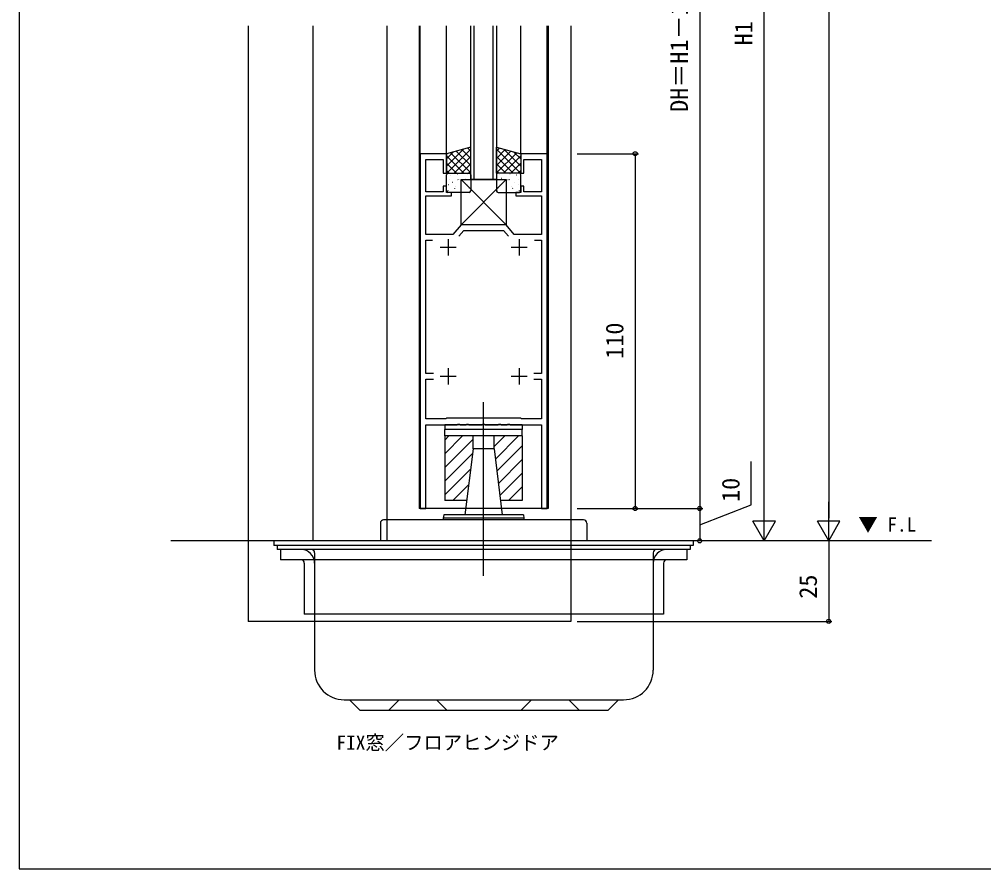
# Model space of a CAD drawing. Units: millimetres, scale not verified. Extents: x -437 to 438, y -344 to 341.
# Drawn here: x -436.7 to -137.6, y -343.7 to -80.3 of the extents above; entities that cross this region are included whole.
import ezdxf
from ezdxf.enums import TextEntityAlignment as Align

# ---------------------------------------------------------------- set-up
doc = ezdxf.new("R2010")
doc.units = ezdxf.units.MM
doc.header["$LTSCALE"] = 2
for name, color, linetype in [('0-1_USER1', 3, 'Continuous'), ('0-2_YKK_11', 7, 'Continuous'), ('0-3_YKK_12', 2, 'Continuous'), ('0-4_YKK_13', 4, 'Continuous'), ('0-6_YKK_D', 6, 'Continuous'), ('0-7_YKK_ZWAK', 7, 'Continuous')]:
    doc.layers.add(name, color=color, linetype=linetype)
doc.styles.add('ＭＳ ゴシック', font='')
doc.styles.get('ＭＳ ゴシック').set_extended_font_data('MS Gothic')

msp = doc.modelspace()

# ---------------------------------------------------------------- linework, layer by layer
at = {"layer": '0-2_YKK_11'}
for p, q in [((-303.716, -148.536), (-303.716, -153.536)), ((-281.716, -148.536), (-281.716, -153.536)), ((-306.216, -151.036), (-301.216, -151.036)), ((-284.216, -151.036), (-279.216, -151.036)), ((-306.216, -191.036), (-301.216, -191.036)), ((-303.716, -188.536), (-303.716, -193.536)), ((-284.216, -191.036), (-279.216, -191.036)), ((-281.716, -188.536), (-281.716, -193.536))]:
    msp.add_line(p, q, dxfattribs=at)
for points in [[(-312.416, -122.036), (-312.416, -232.036), (-310.616, -232.036), (-310.616, -206.036), (-300.924, -206.036), (-300.741, -205.916), (-300.191, -205.916), (-300.007, -206.036), (-298.174, -206.036), (-297.991, -205.916), (-297.441, -205.916), (-297.257, -206.036), (-293.174, -206.036), (-292.991, -205.916), (-292.441, -205.916), (-292.257, -206.036), (-288.174, -206.036), (-287.991, -205.916), (-287.441, -205.916), (-287.257, -206.036), (-285.424, -206.036), (-285.241, -205.916), (-284.691, -205.916), (-284.507, -206.036), (-274.816, -206.036), (-274.816, -232.036), (-273.016, -232.036), (-273.016, -122.036), (-281.216, -122.036), (-281.216, -128.036), (-280.216, -128.036), (-280.216, -123.836), (-274.816, -123.836), (-274.816, -133.836), (-280.216, -133.836), (-280.216, -132.036), (-281.216, -132.036), (-281.216, -134.036), (-282.716, -134.036), (-282.716, -135.036)], [(-282.716, -135.036), (-274.816, -135.036), (-274.816, -147.036), (-283.198, -147.036), (-285.716, -144.036), (-299.716, -144.036), (-302.233, -147.036), (-310.616, -147.036), (-310.616, -135.036), (-302.716, -135.036), (-302.716, -134.036), (-304.216, -134.036), (-304.216, -132.036), (-305.216, -132.036), (-305.216, -133.836), (-310.616, -133.836), (-310.616, -123.836), (-305.216, -123.836), (-305.216, -128.036), (-304.216, -128.036), (-304.216, -122.036), (-312.416, -122.036)], [(-300.378, -147.625), (-298.876, -145.836), (-286.555, -145.836), (-285.053, -147.625)], [(-308.286, -190.136), (-310.616, -190.136), (-310.616, -148.836), (-308.518, -148.836)], [(-276.913, -148.836), (-274.816, -148.836), (-274.816, -190.136), (-277.145, -190.136)], [(-277.145, -191.936), (-274.816, -191.936), (-274.816, -204.236), (-281.016, -204.236), (-281.216, -204.036), (-304.216, -204.036), (-304.416, -204.236), (-310.616, -204.236), (-310.616, -191.936), (-308.286, -191.936)]]:
    msp.add_lwpolyline(points, dxfattribs=at)
at = {"layer": '0-3_YKK_12'}
for p, q in [((-365.716, -82.368), (-365.716, -242.036)), ((-345.716, -82.368), (-345.716, -242.036)), ((-322.716, -82.368), (-322.716, -242.036)), ((-312.716, -82.368), (-312.716, -232.036)), ((-312.415, -122.036), (-312.415, -82.368)), ((-304.215, -122.036), (-304.215, -82.368)), ((-296.715, -130.036), (-296.715, -82.368)), ((-295.715, -82.368), (-295.715, -130.036)), ((-289.715, -130.036), (-289.715, -82.368)), ((-288.715, -82.368), (-288.715, -130.036)), ((-281.215, -122.036), (-281.215, -82.368)), ((-272.965, -122.036), (-272.965, -82.368)), ((-272.716, -82.368), (-272.716, -232.036)), ((-265.716, -82.368), (-265.716, -242.036)), ((-288.715, -130.036), (-296.715, -130.036)), ((-272.716, -232.036), (-312.716, -232.036)), ((-153.791, -242.036), (-389.716, -242.036)), ((-365.716, -242.036), (-365.716, -267.036)), ((-265.716, -242.036), (-265.716, -267.036)), ((-265.716, -267.036), (-365.716, -267.036))]:
    msp.add_line(p, q, dxfattribs=at)
at = {"layer": '0-4_YKK_13'}
for p, q in [((-298.96, -120.635), (-304.215, -125.889)), ((-302.022, -121.451), (-304.215, -123.644)), ((-296.715, -120.634), (-304.117, -128.036)), ((-302.968, -121.703), (-296.715, -127.957)), ((-301.195, -121.231), (-296.715, -125.711)), ((-299.423, -120.758), (-296.715, -123.466)), ((-297.651, -120.286), (-296.715, -121.221)), ((-287.78, -120.286), (-288.716, -121.221)), ((-288.716, -120.634), (-281.314, -128.036)), ((-286.007, -120.758), (-288.716, -123.466)), ((-284.235, -121.231), (-288.716, -125.711)), ((-282.463, -121.703), (-288.716, -127.957)), ((-286.47, -120.635), (-281.216, -125.889)), ((-283.408, -121.451), (-281.216, -123.644)), ((-304.215, -122.702), (-298.88, -128.036)), ((-304.215, -124.947), (-301.125, -128.036)), ((-296.715, -122.879), (-301.871, -128.036)), ((-296.715, -125.124), (-299.626, -128.036)), ((-288.716, -122.879), (-283.559, -128.036)), ((-288.716, -125.124), (-285.804, -128.036)), ((-281.216, -122.702), (-286.55, -128.036)), ((-281.216, -124.947), (-284.305, -128.036)), ((-304.215, -127.192), (-303.37, -128.036)), ((-304.215, -133.536), (-304.215, -128.536)), ((-303.715, -128.036), (-297.215, -128.036)), ((-301.588, -128.131), (-301.581, -128.138)), ((-300.904, -128.224), (-300.86, -128.248)), ((-297.593, -128.576), (-297.587, -128.584)), ((-296.715, -127.369), (-297.381, -128.036)), ((-296.715, -128.536), (-296.715, -133.536)), ((-288.716, -127.369), (-288.049, -128.036)), ((-288.716, -128.536), (-288.716, -133.536)), ((-281.716, -128.036), (-288.216, -128.036)), ((-287.837, -128.576), (-287.844, -128.584)), ((-284.527, -128.224), (-284.571, -128.248)), ((-283.843, -128.131), (-283.849, -128.138)), ((-281.216, -127.192), (-282.06, -128.036)), ((-281.216, -133.536), (-281.216, -128.536)), ((-303.579, -131.528), (-303.532, -131.616)), ((-303.407, -130.113), (-303.4, -130.121)), ((-302.98, -128.657), (-302.936, -128.681)), ((-302.337, -130.848), (-302.293, -130.872)), ((-300.689, -130.003), (-300.642, -130.091)), ((-300.312, -130.114), (-300.268, -130.138)), ((-285.715, -130.036), (-299.715, -144.036)), ((-285.715, -144.036), (-299.715, -130.036)), ((-299.646, -130.298), (-299.639, -130.306)), ((-298.236, -129.682), (-298.192, -129.706)), ((-297.644, -131.572), (-297.6, -131.596)), ((-287.786, -131.572), (-287.83, -131.596)), ((-287.195, -129.682), (-287.238, -129.706)), ((-285.784, -130.298), (-285.791, -130.306)), ((-285.118, -130.114), (-285.162, -130.138)), ((-284.741, -130.003), (-284.788, -130.091)), ((-283.093, -130.848), (-283.137, -130.872)), ((-282.45, -128.657), (-282.494, -128.681)), ((-282.023, -130.113), (-282.03, -130.121)), ((-281.852, -131.528), (-281.899, -131.616)), ((-303.771, -133.472), (-303.727, -133.496)), ((-297.215, -134.036), (-303.715, -134.036)), ((-301.746, -132.738), (-301.702, -132.762)), ((-301.432, -132.318), (-301.425, -132.326)), ((-299.669, -132.306), (-299.625, -132.33)), ((-297.438, -132.764), (-297.431, -132.771)), ((-297.001, -133.763), (-296.957, -133.787)), ((-288.429, -133.763), (-288.473, -133.787)), ((-288.216, -134.036), (-281.716, -134.036)), ((-287.993, -132.764), (-287.999, -132.771)), ((-285.761, -132.306), (-285.805, -132.33)), ((-283.998, -132.318), (-284.005, -132.326)), ((-283.685, -132.738), (-283.728, -132.762)), ((-281.66, -133.472), (-281.704, -133.496)), ((-292.719, -252.936), (-292.719, -199.036)), ((-304.719, -206.036), (-304.719, -207.536)), ((-280.719, -206.036), (-304.719, -206.036)), ((-280.719, -206.036), (-280.719, -207.536)), ((-280.719, -207.536), (-304.719, -207.536)), ((-304.719, -209.536), (-304.719, -207.536)), ((-280.719, -209.536), (-280.719, -207.536)), ((-304.719, -209.536), (-304.719, -229.536)), ((-280.719, -209.536), (-304.719, -209.536)), ((-280.719, -209.536), (-304.719, -209.536)), ((-304.719, -215.037), (-299.218, -209.536)), ((-304.719, -210.794), (-303.461, -209.536)), ((-304.719, -219.28), (-295.969, -210.53)), ((-295.969, -213.536), (-295.969, -209.536)), ((-289.469, -213.536), (-289.469, -209.536)), ((-289.469, -212.83), (-286.175, -209.536)), ((-289.08, -216.683), (-281.933, -209.536)), ((-280.719, -209.536), (-280.719, -229.536)), ((-304.719, -223.522), (-296.144, -214.947)), ((-295.969, -213.536), (-298.504, -234.036)), ((-289.469, -213.536), (-295.969, -213.536)), ((-289.469, -213.536), (-286.934, -234.036)), ((-288.613, -220.459), (-280.719, -212.565)), ((-288.146, -224.235), (-280.719, -216.808)), ((-304.719, -227.765), (-296.742, -219.788)), ((-287.679, -228.011), (-280.719, -221.051)), ((-302.248, -229.536), (-297.341, -224.629)), ((-284.962, -229.536), (-280.719, -225.293)), ((-297.948, -229.536), (-304.719, -229.536)), ((-280.719, -229.536), (-287.491, -229.536)), ((-261.719, -235.536), (-323.719, -235.536)), ((-305.069, -234.036), (-305.219, -235.036)), ((-280.219, -235.036), (-305.219, -235.036)), ((-305.219, -235.036), (-305.219, -235.536)), ((-280.369, -234.036), (-305.069, -234.036)), ((-280.369, -234.036), (-280.219, -235.036)), ((-280.219, -235.036), (-280.219, -235.536)), ((-324.719, -236.536), (-324.719, -242.036)), ((-260.719, -236.536), (-260.719, -242.036)), ((-227.719, -242.036), (-357.719, -242.036)), ((-357.719, -242.036), (-357.719, -243.536)), ((-227.719, -242.036), (-227.719, -243.536)), ((-227.719, -243.536), (-357.719, -243.536)), ((-356.719, -243.536), (-356.719, -244.736)), ((-228.719, -244.736), (-356.719, -244.736)), ((-355.719, -244.736), (-355.719, -247.936)), ((-229.719, -244.736), (-229.719, -247.936)), ((-228.719, -243.536), (-228.719, -244.736)), ((-229.719, -247.936), (-355.719, -247.936)), ((-345.119, -245.736), (-345.119, -282.136)), ((-240.119, -245.736), (-240.119, -282.136)), ((-348.319, -248.936), (-348.319, -264.736)), ((-236.919, -248.936), (-236.919, -264.736)), ((-236.919, -264.736), (-348.319, -264.736)), ((-335.919, -291.336), (-249.319, -291.336)), ((-331.119, -294.536), (-334.319, -291.336)), ((-322.119, -294.536), (-318.919, -291.336)), ((-304.119, -294.536), (-307.319, -291.336)), ((-281.119, -294.536), (-277.919, -291.336)), ((-263.119, -294.536), (-266.319, -291.336)), ((-254.119, -294.536), (-250.919, -291.336)), ((-331.119, -294.536), (-254.119, -294.536))]:
    msp.add_line(p, q, dxfattribs=at)
for points in [[(-296.715, -120.036), (-304.215, -122.036), (-304.215, -128.036), (-296.715, -128.036)], [(-288.716, -120.036), (-281.216, -122.036), (-281.216, -128.036), (-288.716, -128.036)], [(-285.715, -130.036), (-285.715, -144.036), (-299.715, -144.036), (-299.715, -130.036)]]:
    msp.add_lwpolyline(points, close=True, dxfattribs=at)
for centre, radius, start, end in [((-303.715, -128.536), 0.5, 90, 180), ((-297.215, -128.536), 0.5, 0, 90), ((-288.216, -128.536), 0.5, 90, 180), ((-281.716, -128.536), 0.5, 0, 90), ((-303.715, -133.536), 0.5, 180, 270), ((-297.215, -133.536), 0.5, 270, 0), ((-288.216, -133.536), 0.5, 180, 270), ((-281.716, -133.536), 0.5, 270, 0), ((-323.719, -236.536), 1, 89.99998, 180.00001), ((-261.719, -236.536), 1, 359.99999, 89.99997), ((-349.319, -248.936), 4.2, 0, 90), ((-346.119, -245.736), 1, 0, 90), ((-239.119, -245.736), 1, 90, 180), ((-235.919, -248.936), 4.2, 90, 180), ((-349.319, -248.936), 1, 0, 90), ((-235.919, -248.936), 1, 90, 180), ((-335.919, -282.136), 9.2, 180, 270), ((-249.319, -282.136), 9.2, 270, 0)]:
    msp.add_arc(centre, radius, start, end, dxfattribs=at)
at = {"layer": '0-6_YKK_D'}
for p, q in [((-185.716, 199.3), (-185.716, -235.036)), ((-225.716, 73.3), (-225.716, -232.036)), ((-205.716, -235.036), (-205.716, 69.3)), ((-263.716, -122.036), (-244.716, -122.036)), ((-245.716, -122.036), (-245.716, -232.036)), ((-205.716, -242.036), (-205.716, -229.912)), ((-185.716, -242.036), (-185.716, -229.912)), ((-263.716, -232.036), (-244.716, -232.036)), ((-263.716, -232.036), (-224.716, -232.036)), ((-263.716, -232.036), (-224.716, -232.036)), ((-225.716, -232.036), (-225.716, -242.036)), ((-205.716, -242.036), (-209.216, -235.974)), ((-202.216, -235.974), (-209.216, -235.974)), ((-205.716, -242.036), (-202.216, -235.974)), ((-185.716, -242.036), (-189.216, -235.974)), ((-182.216, -235.974), (-189.216, -235.974)), ((-185.716, -242.036), (-182.216, -235.974)), ((-185.716, -242.036), (-185.716, -267.036)), ((-263.716, -267.036), (-184.716, -267.036))]:
    msp.add_line(p, q, dxfattribs=at)
msp.add_lwpolyline([(-225.716, -237.036), (-209.716, -230.835), (-209.716, -217.46)], dxfattribs=at)
for centre in [(-245.716, -122.036), (-245.716, -232.036), (-225.716, -232.036), (-225.716, -232.036), (-225.716, -242.036), (-185.716, -267.036)]:
    msp.add_circle(centre, 0.637, dxfattribs=at)
at = {"layer": '0-7_YKK_ZWAK'}
msp.add_line((-436.7, 306.3), (-436.7, -343.7), dxfattribs=at)
msp.add_lwpolyline([(-436.7, -343.7), (438.3, -343.7), (438.3, 306.3)], dxfattribs=at)

# ---------------------------------------------------------------- texts
at = {"layer": '0-1_USER1', "style": 'ＭＳ ゴシック'}
for s, p in [('▼ F.L', (-176.518, -240.495)), ('FIX窓／フロアヒンジドア', (-338.346, -308.12))]:
    msp.add_text(s, height=4.399, dxfattribs=at).set_placement(p, align=Align.BOTTOM_LEFT)
at = {"layer": '0-6_YKK_D', "style": 'ＭＳ ゴシック'}
for s, p in [('DH＝H1－13', (-227.716, -109.07)), ('H1', (-207.716, -88.45)), ('110', (-247.716, -185.601)), ('10', (-211.716, -229.985)), ('25', (-187.716, -259.991))]:
    msp.add_text(s, height=5.499, rotation=90, dxfattribs=at).set_placement(p, align=Align.BOTTOM_LEFT)

doc.saveas('drawing.dxf')
